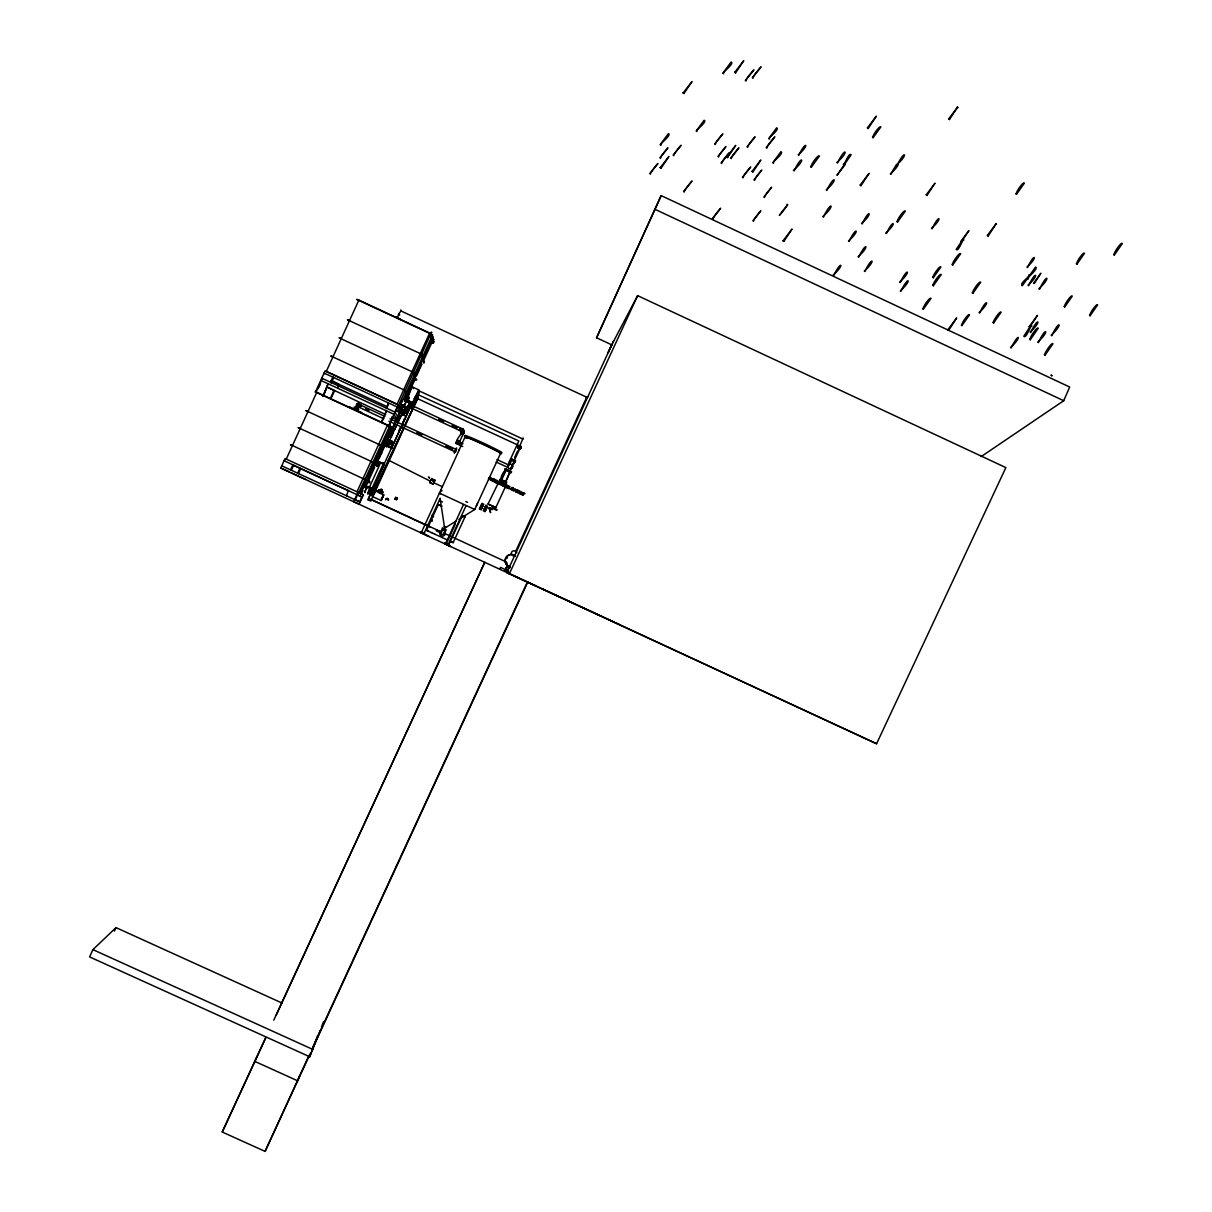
<?xml version="1.0" encoding="UTF-8"?>
<svg xmlns="http://www.w3.org/2000/svg" width="1212" height="1212" viewBox="0 0 1212 1212"><rect width="100%" height="100%" fill="white"/><g stroke="black" fill="none" stroke-linecap="round" stroke-linejoin="round"><path stroke-width="1.5" d="M783.103 240.764L783.846 241.43L792.027 229.038L783.103 240.764L783.846 241.43M787.118 204.207C787.618 206.737 768.938 227.704 787.785 204.798M793.421 170.347C806.434 159.56 802.086 153.576 794.087 170.953M798.163 154.863C810.086 144.986 806.116 139.456 798.769 155.424M371.751 494.557L373.447 490.845L372.948 492.178M373.099 490.769L372.372 491.996M810.616 166.574L811.328 167.211L819.433 156.03C818.494 153.772 809.343 166.362 811.328 167.211M433.941 480.073L431.957 479.437L433.987 480.391L433.669 479.482M822.751 216.569C835.871 205.555 831.477 199.586 823.418 217.175M826.19 189.89C838.78 179.361 834.583 173.558 826.826 190.466M416.883 398.384L418.049 397.748L417.807 394.551L518.842 440.971L508.782 462.863L510.055 463.378M836.841 162.484C849.87 151.636 845.567 145.546 837.507 163.09M843.31 164.15C843.961 167.12 848.582 151.773 851.127 154.772L836.992 175.301L845.294 164.408L844.597 163.771L845.294 164.408M833.22 274.942C845.188 264.761 841.143 259.444 833.826 275.488M360.994 490.284L361.327 489.209M848.476 240.9C860.671 230.598 856.596 225.068 849.097 241.461M860.232 185.012L860.959 185.678L869.08 173.346L860.232 185.012L860.959 185.678M367.13 487.391L366.569 488.163M858.02 256.762C870.474 246.187 866.307 240.567 858.657 257.323M867.459 127.821L868.201 128.502L876.352 116.14L867.459 127.821L868.201 128.502M861.55 223.432C873.564 213.267 869.58 207.752 862.156 223.978M872.428 137.107L873.094 137.714L880.866 126.942C879.988 124.745 871.216 136.895 873.094 137.714M864.307 270.988C876.518 260.595 872.428 255.096 864.929 271.549M405.141 413.64L405.687 412.686M890.335 173.786C902.773 163.362 898.713 157.469 890.971 174.376M885.76 233.052C897.516 223.099 893.623 217.69 886.366 233.598M896.289 165.165C909.121 154.424 904.955 148.303 896.941 165.771M896.835 221.448L897.516 222.054L905.364 211.085C904.47 208.903 895.638 221.266 897.516 222.054M359.373 404.399L360.115 406.323A1.621 1.621 63.5 0 1 358.04 407.202L358.388 406.626M361.297 405.247L360.994 406.278L361.252 405.459M899.637 282.048C911.848 271.579 907.788 266.049 900.258 282.608M900.319 290.789C912.636 280.214 908.53 274.654 900.94 291.35M926.256 194.784L926.983 195.45L935.013 183.163L926.256 194.784L926.983 195.45M507.873 467.453L496.162 462.03M509.419 461.454L510.691 462.03M931.452 228.326C943.284 218.266 939.421 212.736 932.058 228.886M922.696 308.621L923.362 309.211L931.028 298.364C930.149 296.258 921.529 308.469 923.362 309.211M948.738 118.837L949.466 119.534L957.631 107.065L948.738 118.837L949.466 119.534M509.585 464.469L511.161 460.954M932.634 277.139L933.301 277.745L940.906 266.973C940.042 264.883 931.483 276.972 933.301 277.745M957.238 106.974L957.965 107.671M932.664 285.123L933.346 285.744L941.254 274.563C940.345 272.382 931.452 284.956 933.346 285.744M372.175 493.526L371.205 494.829L371.569 493.814M371.948 494.132L372.326 493.117M372.948 491.83L372.751 492.208M432.26 516.115L432.002 516.267A1.939 1.924 0 0 1 432.078 515.706A1.606 1.606 0 0 1 432.472 515.039L432.684 515.191A2.136 2.136 0 0 0 432.26 516.115A2.121 2.106 0 0 1 432.866 514.994M952.056 264.322L952.738 264.958L960.661 253.732C959.768 251.52 950.844 264.155 952.738 264.958M960.692 241.597L961.374 242.233L960.692 241.597L968.933 230.568L956.162 249.49C958.662 252.429 963.313 237.022 963.904 239.961M511.025 469.226L512.555 465.999M947.996 329.619L948.708 330.27L956.677 317.923L947.996 329.619L948.708 330.27M356.873 405.459C356.601 400.536 362.797 407.171 358.131 406.853A1.636 1.621 63.5 0 0 359.752 404.732A1.636 1.621 63.5 0 0 357.404 403.641A1.636 1.621 63.5 0 0 356.858 406.05M512.146 465.529L513.676 462.257M961.298 324.983L961.949 325.573L969.57 314.741C968.706 312.651 960.146 324.831 961.949 325.573M972.16 292.759L972.842 293.38L980.705 282.199C979.811 280.017 970.963 292.607 972.842 293.38M987.447 235.37L988.174 236.037L996.219 223.599L987.447 235.37L988.174 236.037M407.399 397.809C409.141 394.036 410.459 401.066 407.474 398.248M409.52 407.505L411.186 403.793L410.535 405.535M995.825 223.493L996.537 224.159M979.038 312.544C990.916 302.227 987.007 296.788 979.629 313.09M463.332 430.866L461.56 431.381L411.368 408.111L411.671 407.293M412.171 406.535L412.459 405.717L462.666 429.003L462.999 431.154M1015.838 193.662L1016.52 194.299L1024.413 183.103C1023.564 180.846 1014.641 193.481 1016.52 194.299M432.911 343.269L433.366 342.163M992.961 322.362L993.613 322.953L1001.173 312.135C1000.324 310.045 991.825 322.225 993.613 322.953M356.798 404.959L356.934 406.141A1.636 1.621 63.5 0 1 357.404 403.641A1.636 1.621 63.5 0 1 359.631 404.581A1.636 1.621 63.5 0 1 357.979 406.565M403.823 420.231L404.399 418.973M1028.867 274.897C1031.957 275.23 1018.671 283.381 1022.246 285.805L1035.548 267.064L1036.23 267.7C1036.518 270.882 1025.519 278.654 1028.306 279.033M1026.943 267.079C1038.517 257.05 1034.79 251.566 1027.518 267.625M1010.414 347.602C1021.655 338.012 1019.868 330.346 1011.081 347.98M1028.003 285.199C1039.941 274.836 1036.093 269.215 1028.609 285.759M356.858 405.035L356.707 405.793M368.63 481.755L369.736 482.558L369.024 481.391M1033.578 283.199L1040.866 273.23L1034.215 283.563M402.914 404.747L375.811 465.029L403.763 405.141M376.432 464.787C375.493 462.257 375.72 468.332 377.629 461.424M377.583 466.075L378.356 466.423L376.084 465.999M405.55 406.474L404.217 407.293M406.081 406.626L405.656 407.641M405.323 401.733L412.125 385.764L404.475 401.339M432.457 342.42L433.335 343.375L433.381 342.072M462.893 443.743L459.484 442.168L463.878 432.169M510.934 468.044L511.358 467.15M511.419 467.559L511.464 467.332M1029.2 326.604L1029.882 327.225L1029.2 326.604L1037.487 315.347L1023.792 336.3C1026.382 339.33 1031.261 323.089 1031.882 326.164M1038.851 288.744C1051.425 277.79 1047.395 271.852 1039.487 289.335M1030.124 332.043C1042.259 321.407 1038.305 315.802 1030.73 332.603M1029.579 339.118L1030.261 339.754L1038.275 328.21C1037.396 325.998 1028.367 338.981 1030.261 339.754M395.733 497.375L396.778 498.102L395.37 498.283L396.96 498.223L396.415 499.632L396.566 497.92L396.4 499.632L395.006 498.965M397.112 497.829L395.551 498.693L396.642 498.041M1037.76 342.072C1050.228 331.103 1046.168 325.361 1038.381 342.648M416.716 398.293C417.928 399.854 419.488 388.9 419.352 391.022M396.218 498.435C395.491 497.132 396.703 500.48 396.339 497.768L394.9 499.177L395.87 497.45M396.172 499.48C396.688 498.783 395.051 497.708 396.672 498.132M396.9 498.374L395.915 499.268L396.854 498.329M1044.335 354.601L1045.017 355.222L1052.97 343.753C1052.092 341.557 1043.153 354.465 1045.017 355.222M462.348 429.533C459.075 432.123 464.605 435.472 463.529 431.23M1051.137 335.254C1063.651 324.255 1059.591 318.453 1051.758 335.845M396.369 498.496L396.021 499.374L396.657 498.889M1064.075 306.394L1064.727 307L1072.287 296.092C1071.469 293.971 1062.939 306.257 1064.727 307M1076.286 263.58L1076.938 264.186L1084.543 253.247C1083.71 251.096 1075.135 263.413 1076.938 264.186M362.206 490.284L364.221 486.163M395.506 498.844C395.96 496.011 395.703 500.904 396.597 498.238L396.324 499.238L395.112 498.799M460.302 428.73L460.484 428.366M360.252 405.838L360.282 405.717A1.636 1.621 63.5 0 0 358.025 404.05A1.621 1.621 63.5 0 1 360.237 405.172L360.237 405.369M396.385 498.541L395.93 499.208L396.294 497.768M457.257 443.865L458.378 441.426M455.909 449.455L454.212 453.091L456.576 447.97L456.121 449.137M460.742 431.002L461.711 430.987M369.857 489.057L369.402 489.678M371.342 491.572L371.887 490.118L370.751 493.223M371.72 491.163L372.432 489.86L371.917 490.784M390.961 444.562L387.552 442.577L390.961 444.562L392.264 441.744C390.931 438.032 387.431 445.001 387.87 440.441M1089.482 315.15L1090.118 315.741L1097.633 304.879C1096.815 302.773 1088.361 314.999 1090.118 315.741M404.141 419.503L404.384 419.094M1113.661 254.414L1114.343 255.05L1122.342 243.521C1121.494 241.218 1112.464 254.247 1114.343 255.05M406.929 409.914L406.99 409.353M365.054 491.587L364.66 492.663L365.221 491.678M367.024 487.754L367.403 486.663L366.857 487.648M400.218 428.063L400.854 427.139M402.975 422.049L403.338 421.261M399.399 430.018L398.899 430.972L399.536 430.078M400.717 427.124L400.399 428.109M371.266 491.254L371.872 489.587L369.872 494.072L371.508 490.375L371.16 491.36M404.384 405.717L404.308 406.429M406.535 401.566L405.914 402.278M410.444 405.611L410.823 404.581L409.338 408.035M395.597 499.056L396.112 499.344M396.294 498.162L396.475 499.011M374.326 492.481L373.341 494.496L373.735 493.784M374.826 492.708L374.069 494.026M368.236 492.208L368.251 492.663M370.72 493.405L370.342 494.435L370.857 493.496M405.247 413.05L407.005 408.823L406.49 410.974M407.217 409.58L406.868 410.474M481.467 504.813L479.422 509.222L480.391 507.237M399.081 430.881L399.415 429.851M400.657 427.533L400.611 427.321M481.694 508.389L483.027 505.54M282.32 1003.172L116.004 927.619L92.915 949.632L89.597 956.919L309.696 1056.773L320.21 1030.518M321.513 1027.049L323.468 1021.867M309.696 1056.773L317.665 1035.715M364.812 492.027L365.266 491.027M299.591 1075.786L297.667 1080.816L254.778 1061.379L257.141 1056.531M368.524 492.436L368.478 493.042M370.19 489.481L370.63 488.148L369.751 489.739M404.157 406.156L404.611 405.141M407.868 406.565L407.187 408.353L408.323 406.217M409.247 404.141L409.929 402.339L409.095 403.869M396.157 497.738L395.612 498.223M265.837 1037.366L222.25 1132.023L265.095 1151.4L308.302 1056.925M459.484 430.593L460.348 428.609M461.878 430.836L461.439 431.669L462.136 430.896M462.393 429.715L462.787 428.715L461.333 428.851M457.363 443.577L457.545 443.183M459.545 444.228L459.333 444.501M460.121 442.925L459.454 444.198M370.539 492.814L370.705 493.784M371.736 493.42L371.402 494.39L371.842 493.754M372.766 491.663L373.296 490.254L372.145 492.481M389.355 442.244L389.794 441.289M405.823 412.747L406.444 410.429L409.262 407.959M396.369 499.389L395.642 497.98M387.81 498.662C388.552 502.768 388.794 497.996 387.613 498.526M400.672 403.323L401.308 401.854M365.085 491.345L365.554 490.345M404.429 405.444L405.656 402.717M368.796 491.784L367.872 494.148L368.736 492.557M407.656 406.944L408.868 404.217M409.095 404.641L409.459 403.763M513.797 463.681L514.055 462.545M513.449 461.181C514.842 463.211 514.842 462.939 513.267 460.878M514.555 461.499L513.736 463.651L514.418 461.742M520.372 448.591L521.13 446.486L520.236 448.879M405.475 412.504L407.126 409.414M368.251 492.057L369.039 490.315M406.035 411.247L406.823 409.58L406.505 410.459M406.414 410.686L406.717 410.186M455.697 451.652L456.288 450.349M460.015 443.228L460.348 442.335M480.285 507.313L480.785 506.207M485.133 507.207L486.073 505.071L484.194 509.176M485.209 506.98L484.967 507.419M981.22 456.56L1063.712 400.717L1069.666 387.022L661.161 195.617L596.577 337.784L611.954 344.95M520.599 447.637C521.993 445.228 519.312 450.667 521.054 446.804L520.327 448.364M360.373 407.111L360.888 405.99M481.618 504.556L482.164 503.268L481.209 505.237M424.155 362.221L421.306 354.055L348.268 320.135M411.595 407.383L412.125 406.232M361.615 488.527L362.646 486.345M365.433 490.496L366.297 488.633M404.793 404.581L405.217 403.641M513.752 461.272C516.827 461.302 512.221 464.454 514.539 462.06M368.66 491.981L369.508 490.133M408.02 406.065L408.444 405.126M405.914 411.898L406.52 410.929L406.096 412.216M371.266 492.072L367.993 499.753L371.13 492.92M485.982 509.328C484.542 512.54 489.39 501.798 486.694 507.919M486.542 508.207L486.982 507.207L486.527 508.131M520.524 448.243L520.872 447.243M521.13 446.486L520.281 448.47L521.084 447.061M481.921 507.813L480.982 509.949L481.573 508.782M482.8 506.116L483.724 503.98L482.77 505.965M484.255 508.888L483.33 511.025L484.285 509.04M485.815 509.616L484.891 511.752L485.845 509.767M507.904 466.544L508.373 465.514M514.464 462.242L513.933 462.832M661.161 195.617L596.577 337.784M513.903 463.302L514.615 461.681L513.736 463.605M533.28 584.623L536.128 586.047L280.745 468.029L285.078 458.545L358.661 492.557M320.619 382.613C320.241 387.295 313.62 393.961 315.59 391.718L325.104 370.872L398.748 405.02L431.442 332.346M286.274 459.106L316.771 392.309M322.725 396.369L326.998 386.992L334.573 390.825L331.012 398.612M330.482 398.066L334.042 390.264M299.94 468.317L297.682 473.241L298.455 473.604L300.697 468.696L293.183 465.196M337.678 387.734L339.178 384.446L331.815 380.613M114.443 931.043L116.004 927.619M397.945 318.044C397.43 319.15 397.354 314.59 401.02 310.969L586.714 397.233L515.691 551.324M348.268 490.39L346.526 495.784M388.34 402.854L386.446 408.595L388.779 403.505M381.28 422.155L386.461 410.838L381.659 422.64M356.995 491.784L387.522 425.094M358.01 492.254L353.677 501.723L359.161 504.192L363.342 495.102L357.767 492.133M387.795 426.079L389.067 426.063L398.097 404.717L401.869 410.959M355.237 499.798L357.57 494.723M394.097 414.716L388.931 426.003L388.491 425.094M395.157 412.641L397.491 407.55M358.737 492.678L389.9 425.715L390.779 426.154L360.085 493.405L362.206 494.481M402.217 404.823L400.672 408.202L399.384 407.611L432.548 334.951L431.245 334.345L432.548 334.951M361.403 494.117L362.933 490.587M364.494 487.36L391.809 427.533L390.522 426.927L391.809 427.533M404.535 399.748L433.169 337.239L431.987 336.663L433.169 337.239M365.312 487.83L374.599 467.559M379.189 458.015L381.522 452.924M384.628 446.137L394.733 424.079M396.294 420.685L399.399 413.883M400.96 410.489L403.293 405.399M407.171 396.915L411.838 386.734L418.61 389.81L419.307 391.4L414.231 402.49M411.777 386.401L414.913 379.553M416.473 376.129L421.973 364.13M423.549 360.691L432.184 341.845M361.858 496.935L359.6 501.844L281.745 465.832M378.477 461.817L376.917 465.211L377.841 465.999L379.462 462.575M386.249 444.834L388.582 439.744M390.915 434.653L393.249 429.563M397.915 419.382L399.475 415.974M408.186 396.597L411.913 386.779M367.584 487.3L367.978 486.451L370.115 487.497L369.721 488.345L367.584 487.3L367.978 486.451M409.414 401.702C404.853 400.202 410.429 400.278 409.02 402.566L406.99 401.278L408.474 397.824M386.552 447.092L388.128 443.653M389.703 440.198L392.87 433.32M394.445 429.881L396.809 424.715M398.384 421.276L403.111 410.944M407.232 401.733L407.626 400.884M390.976 437.184L405.626 406.687M369.16 487.769L380.644 462.696M388.294 446.001L389.825 442.653M388.431 446.046L389.931 442.774M409.02 402.566L409.171 401.248M407.08 406.399L405.202 411.853L400.445 409.656M390.385 443.895L391.688 441.062L392.264 441.744M404.808 413.05L407.899 406.217M409.095 403.429L408.792 404.475M383.825 462.605L371.993 488.391L382.219 493.254L381.371 492.875M390.915 447.122L393.309 443.38L391.734 443.971M372.538 489.406L412.504 402.157M372.69 489.512L384.431 463.878M391.476 448.501L412.61 402.369M409.02 402.005L413.504 404.081L412.747 402.596L418.61 389.81M417.155 396.824L415.974 396.051L415.625 397.551M415.958 397.93L416.14 396.415L418.398 397.218L417.201 397.142M416.519 398.218L417.079 396.642M372.235 496.405L374.856 490.693L383.765 494.86L381.159 500.571L372.599 496.617L374.856 490.693M417.655 398.233L417.352 397.294L418.034 397.718L374.735 488.8M367.827 499.677L370.811 501.056L416.898 400.051L414.08 398.748M418.049 397.536L417.473 398.612M374.766 490.921L403.611 428.078M405.156 424.67L418.049 397.263M395.142 499.329L395.885 497.465M434.396 481.437L430.927 479.755L429.684 482.467L433.154 484.149L434.32 481.331L433.154 484.149M435.138 480.149L435.002 480.906L434.866 480.134M462.105 430.184L462.484 429.29M421.185 532.871L459.439 449.485M458.848 450.531L465.09 436.911M423.745 534.053L440.168 498.283M427.291 530.704L426.488 530.326L438.32 504.586L441.986 506.131L440.426 505.601M445.395 544.052L463.438 504.616M455.303 524.023L446.077 544.37M447.895 545.218L466.014 505.813M461.727 516.736L448.425 545.445L450.819 546.491L447.122 544.87M452.243 542.234L453.152 542.658L464.984 516.918L462.636 515.721M500.571 453.364L474.756 509.479L458.909 519.342M497.147 481.634L496.753 482.437M489.981 504.995L488.027 503.995L498.026 483.573M498.511 483.558L499.238 481.982L498.344 481.725M502.813 480.422C497.844 480.785 504.647 468.044 506.677 470.498M501.329 480.982L500.617 480.634L505.965 469.135L506.767 469.65M500.359 481.997L501.465 483.012M506.464 469.362L501.223 480.906L499.632 480.088L505.252 482.785L510.585 471.271L504.859 468.711L506.54 469.635M492.011 509.707C485.118 506.04 494.557 510.282 491.375 508.601M489.345 507.631L489.36 508.51L489.33 507.601M489.86 508.752L490.178 507.964M519.372 447.031L523.145 437.956L522.902 439.047L419.428 391.022M514.585 457.575L517.645 450.925M517.706 448.288L519.554 449.197L514.403 460.302L511.055 458.818M510.085 471.044L505.252 482.77L500.798 480.694M492.526 506.116L495.814 507.601L505.298 487.012L502.419 485.542M506.404 486.436L504.768 486.466M506.601 486.027L505.737 484.497L507.51 485.315L506.404 487.709L504.586 486.86M273.745 1020.216L484.77 562.262L276.109 1015.338M265.837 1037.654L222.25 1132.023M523.72 493.314L522.796 495.314L524.205 493.542C527.023 494.329 521.296 491.663 523.72 493.314M499.723 569.185L500.556 567.398L508.601 571.11M507.555 565.777L505.192 570.928L506.904 567.549M612.545 343.284L637.618 295.652L1005.869 467.605L876.579 743.744L506.843 572.564L613.681 340.648M509.267 574.033L637.618 295.652M313.044 1046.638L527.417 581.972M265.095 1151.4L310.317 1053.395M311.893 1049.971L527.735 582.124M408.656 405.52L407.853 407.293M382.386 497.223C384.128 493.784 380.841 500.556 382.522 497.299M386.083 498.95C384.552 502.041 386.764 495.738 388.522 499.647M395.673 499.147L395.976 498.344M396.718 498.662L395.476 498.041M462.302 429.669L463.378 429.866M369.448 490.375L369.918 489.3M405.596 402.929L406.384 401.293M366.236 488.83L366.706 487.815M401.657 401.111L402.445 399.657M369.205 490.042L369.66 489.254M477.467 503.389L476.331 506.071M371.72 493.89L371.266 494.769M358.222 406.338L359.403 404.626M358.07 406.338L359.328 404.959L358.101 403.626M360.1 406.308L358.04 407.202M388.067 440.668L388.704 442.501L389.764 441.001M359.07 406.05L359.282 404.475L384.886 416.413M359.525 406.596C356.207 407.777 361.843 406.171 359.222 404.475M405.459 406.838L404.566 407.383M462.893 433.729L464.075 432.911L461.393 432.623M763.863 196.995C781.24 175.937 763.984 195.208 764.469 197.541M752.894 220.751C770.65 199.162 753.137 218.887 753.516 221.296M768.832 138.532L776.68 127.805L777.362 128.427C777.634 131.457 766.817 138.774 769.514 139.153M742.38 177.3C761.06 154.788 742.456 175.437 743.032 177.891M712.459 218.493C730.745 196.314 712.732 216.554 713.095 219.054M766.196 147.576C785.588 124.306 766.135 145.698 766.863 148.182M752.197 171.271L760.818 160.029L752.91 171.907L752.197 171.271L752.91 171.907M753.97 179.846C771.589 158.575 754.046 178.073 754.576 180.406M772.892 162.65L780.922 151.651L781.619 152.273C781.891 155.378 770.832 162.893 773.589 163.287M726.836 156.909L735.729 145.379L727.579 157.575L726.836 156.909L727.579 157.575M730.7 158.03C749.228 135.789 730.715 156.196 731.351 158.605M747.016 146.834C765.181 125.063 746.971 145.076 747.637 147.409M714.686 143.94C733.078 121.973 714.671 142.152 715.322 144.516M683.538 191.511C702.505 168.695 683.75 189.557 684.204 192.102M717.958 156.469C735.926 134.956 717.974 154.697 718.58 157.03M721.034 162.999C739.578 140.744 721.079 161.151 721.685 163.575M673.084 155.197C691.098 133.714 673.145 153.409 673.705 155.757M734.79 72.25L743.759 60.676L735.532 72.932L734.79 72.25L735.532 72.932M696.249 130.941L704.142 120.261L704.823 120.882C705.096 123.897 694.234 131.184 696.93 131.563M745.274 80.477C764.802 57.358 744.986 78.719 745.941 81.098M752.319 77.659C772.226 54.101 752.016 75.886 753.016 78.28M660.222 144.667L668.418 133.593L669.13 134.229C669.418 137.35 658.131 144.895 660.934 145.304M659.889 157.787C677.947 136.259 659.979 155.984 660.525 158.348M722.897 73.174L731.139 62.009L731.866 62.66C732.109 65.842 720.792 73.432 723.609 73.826M649.738 173.574C668.1 151.651 649.92 171.71 650.389 174.149M660.298 167.589L668.903 156.484L661.025 168.226L660.298 167.589L661.025 168.226M683.204 92.854L691.976 81.583L683.932 93.506L683.204 92.854L683.932 93.506M503.601 484.33L497.253 481.134L500.92 483.027M459.621 442.319L457.742 442.728L459.757 442.289M358.737 406.444L359.525 405.626L358.404 406.581M520.615 493.632L521.569 494.072L519.63 493.829L521.69 491.89L522.024 494.95L521.69 492.572L521.599 493.602M432.123 519.751L432.063 520.569M507.889 486.027L507.252 487.815L508.813 488.83L509.919 486.436L507.889 486.027M358.252 406.853L383.81 418.791M431.563 478.922L432.548 478.952L431.623 478.513M461.242 429.29L462.666 429.048M455.742 521.327L444.637 528.235L440.138 498.617M357.722 403.854L357.525 404.641M404.096 407.853L405.641 407.611M390.628 442.956L389.749 442.925L390.825 442.274M511.131 467.711L510.631 468.12A2.03 2.03 0 0 0 511.979 465.181M432.048 521.039L431.245 521.099L432.033 520.66M441.865 531.826C438.547 533.659 444.395 536.386 443.774 532.704M519.857 445.955L415.155 397.521M463.408 433.593L461.424 433.245L461.166 431.563A1.606 1.606 0 0 0 461.757 433.593A1.606 1.606 0 0 0 463.848 433.26A1.606 1.606 0 0 0 463.787 431.139M395.506 316.938L400.096 319.074L395.657 317.074M392.203 443.834L390.37 442.698M458.56 442.425L456.045 443.425L462.742 446.531M458.409 442.501L459.242 442.183M379.523 444.137L380.371 445.062L379.235 445.304M503.541 484.906L503.783 483.573M508.555 570.473L506.389 569.958L505.934 567.731L507.828 566.565L509.737 567.898M357.585 403.702L358.722 403.884M404.732 412.898L402.626 411.928L404.066 412.701M401.914 414.216L403.111 414.807M431.911 332.633L431.063 332.3M430.624 333.073L431.063 334.239L429.881 333.8M502.525 480.528L500.026 479.225L504.313 481.088M376.765 460.863L384.249 464.499L380.113 462.333M462.802 434.729L461.181 434.032M462.136 434.35L462.787 434.684M506.025 469.362L511.661 471.877L509.979 470.953M412.686 387.128L413.337 388.628M456.303 442.122L456.712 442.259M519.357 446.97L518.206 446.44L519.387 446.94M380.78 491.466L380.159 491.436M416.216 378.917L416.822 379.917L415.534 379.856M488.027 503.995L495.814 507.601M464.984 516.918L464.044 516.57M399.384 407.611L400.672 408.202M382.098 498.162L381.219 498.071L382.295 498.299M490.36 505.071L493.026 506.343M511.191 459.954L513.479 460.954M501.101 479.71L502.222 480.164M518.13 447.243L519.281 447.728M519.478 449.273L518.675 448.985M473.756 509.131L474.756 509.479L439.305 493.072L440.532 493.769M381.022 489.239L382.386 489.875M357.146 404.475L359.116 405.414M356.222 406.49L356.601 406.656M382.083 491.299L379.22 489.966L380.977 490.754M433.229 341.102L434.381 341.678L433.245 341.178M378.992 491.345L378.235 490.981L381.477 492.466M381.871 492.663L382.431 493.708L382.462 492.557M378.689 492.481L381.098 493.617M389.81 436.593L391.537 437.411M361.206 412.61L357.707 411.095M514.615 460.499L515.691 460.893L511.949 459.181M504.631 481.285L506.828 482.376L504.056 480.997M498.647 483.83L496.435 482.906L497.89 483.724M504.889 486.966L506.358 487.512L503.359 485.982M433.396 480.952L431.639 480.119L432.623 480.558M401.187 409.58L400.733 409.308M501.056 482.83C498.314 481.785 506.116 484.997 503.374 484.042M509.555 472.059L511.267 472.725L509.085 471.619M458.197 440.562L457.333 440.229M377.568 461.363L379.629 462.287M504.616 481.452L505.813 482.012L505.131 481.528M504.722 482.558L506.434 483.24L504.737 482.331M356.995 408.671L358.767 409.429L356.616 408.535M497.89 483.452L499.45 484.179M379.538 490.527L378.629 490.133L380.068 490.815M379.265 490.405L381.386 491.375M512.115 460.348L510.6 459.818M392.112 442.138L393.461 442.668L389.613 440.789M382.174 492.814L378.795 491.678M426.488 530.326L427.791 530.917M507.252 470.756C503.616 468.771 505.662 470.514 505.465 470.029M382.234 463.469L383.84 464.135L381.916 463.166M381.144 489.284L382.144 489.754M359.934 493.239L358.176 492.33M503.48 484.209L507.177 485.739L503.51 483.846M498.92 483.891L500.389 484.603M382.462 491.481L380.068 490.36L381.022 490.784M382.295 491.83L383.204 492.239L381.765 491.557M386.234 445.637L391.158 447.728M518.736 447.501L517.418 446.91L518.388 447.44M460.666 429.624A1.636 1.621 0 0 0 462.075 431.942L463.151 432.411M461.136 433.866L461.681 434.123M458.091 440.486L459.212 441.001M457.182 442.471L456.045 443.425C456.576 437.668 462.666 433.593 463.075 429.306M357.388 404.566L359.025 405.338M355.798 406.353L358.116 407.353M280.745 468.029L289.077 471.816M291.228 472.892L305.56 479.407M92.915 949.632L313.029 1049.531M401.869 414.049L405.702 415.974L402.884 414.807M376.735 465.12L377.886 466.014M445.652 529.659C448.44 530.901 438.077 526.175 444.228 528.977M507.01 470.589L509.585 471.801M500.117 484.436L502.692 485.633M465.802 501.526L467.59 502.389M442.001 490.845L440.744 490.284L441.562 490.693M378.599 491.163L379.947 491.754M427.336 530.72L428.912 531.447M449.046 545.733L446.849 544.673M380.901 463.029L381.81 463.454M380.81 491.118L378.992 490.315M443.077 529.644C438.365 527.508 449.485 532.598 444.577 530.371M428.503 531.25L432.366 533.038M432.093 532.901L434.563 534.053M420.867 531.704L422.155 532.295M445.001 542.855L449.591 544.976L447.728 544.112M429.139 536.477L425.094 534.613L428.578 536.234M421.594 533.068L420.473 532.553L421.943 533.219M423.336 533.871L424.458 534.386L422.988 533.704M315.59 391.718L388.567 425.533M315.468 391.976L388.446 425.791L391.537 429.836M489.663 477.043L489.375 478.861C493.754 474.74 488.754 483.482 490.724 478.543L488.557 479.437M499.905 481.8L497.874 481.391L497.496 483.527M498.117 482.088L488.906 477.755L488.512 478.664L497.723 482.937M306.787 411.004L379.75 444.804L383.083 448.288M428.366 477.013L429.487 477.786M429.124 477.361L429.457 478.164M433.729 482.74L442.198 486.648M433.063 484.042L429.684 482.467L430.927 479.755M299.031 428.003L371.978 461.757M442.441 501.935L439.683 500.738M291.274 444.971L366.736 480.376M516.842 552.778C512.343 546.748 507.798 556.505 515.342 555.99M395.642 497.602L397.051 498.253M433.396 516.403L432.548 516.312L433.578 516.797M363.1 494.981L363.494 495.163M369.963 498.965L439.911 531.28M445.016 533.644L506.434 562.035M429.851 526.962L370.872 499.405M300.834 468.756L348.692 490.875M356.798 494.587L362.373 497.193L284.078 460.727L284.926 461.151M434.381 533.962L442.107 537.522M442.016 537.492L446.986 539.779M423.549 532.932L424.836 533.538L421.003 531.75M445.168 542.931L446.91 543.733M506.843 572.564L876.579 743.744M357.555 299.803L430.593 333.77M339.996 338.254L413.004 372.16M331.724 356.389L404.717 390.249M415.034 396.975L417.776 398.49M408.232 400.505L412.747 402.596M406.99 401.278L408.777 402.111M438.683 419.322L443.713 421.655M452.076 425.533L457.091 427.866M402.899 410.338L405.702 411.641M400.066 409.035L405.459 411.656M395.476 410.126L400.536 412.474M330.755 380.553L387.219 406.732M395.779 410.686L400.914 413.065L397.097 406.914L324.104 373.069L324.801 373.841M496.981 459.545L508.904 465.09M391.749 417.004L397.385 419.625M385.719 414.534L326.998 386.992M392.082 417.489L397.688 420.094M390.022 418.791L456.651 449.667M365.554 408.898L368.978 410.474M416.807 432.654L421.927 435.017M445.849 446.107L452.682 449.273M388.931 421.17L455.56 452.046M445.258 526.796C449.273 528.674 442.032 525.296 444.804 526.599M450.364 541.355L452.046 542.128M387.022 445.955L387.946 446.395M381.447 463.135L377.341 461.166M451.606 541.931L453.152 542.658M654.874 209.252L1063.712 400.717M507.889 470.998L508.767 471.407M356.313 410.126L353.616 408.989M354.677 499.541L360.131 502.101M457.227 442.622L459.106 443.395M379.114 462.196L379.992 462.605M619.499 624.604L542.4 588.911L544.355 589.88M518.251 448.546L519.251 449.031M388.9 446.864L391.128 447.94M385.795 445.607L386.552 445.971M440.744 505.828L438.32 504.586M388.9 424.382L389.234 424.488M353.056 408.914L349.677 407.126L361.827 412.762M388.219 460.045L430.336 481.164M356.979 410.444L358.04 411.004M513.767 461.136L514.752 461.59M381.159 500.571L383.765 494.86M369.721 488.345L370.115 487.497M414.034 402.46L414.943 403.202M517.463 489.981C512.07 488.981 517.736 495.375 517.463 489.981M321.347 381.007L320.771 380.386L393.748 414.216L396.703 418.625M322.468 378.947L321.771 378.189L394.748 412.019L397.688 416.489M509.616 567.867L507.177 566.701L505.874 569.246M405.429 391.612L407.52 395.657M413.64 373.66L415.549 378.129M489.027 508.282L490.633 512.691L489.799 510.373M401.127 311.257L400.672 310.03L400.99 310.893M430.684 336.557L431.684 340.072M431.093 335.557L432.593 340.92M461.045 429.124A1.636 1.621 0 0 1 463.681 429.76A1.636 1.621 0 0 1 462.075 431.942M511.676 467.12A1.606 1.606 0 0 1 509.404 468.499M360.222 405.641A1.636 1.621 63.5 0 1 357.919 407.05M463.757 431.017A1.606 1.606 0 0 1 463.681 433.29A1.606 1.606 0 0 1 461.408 433.199A1.606 1.606 0 0 1 461.499 430.927M508.404 468.12A2.651 2.651 81.1 0 1 510.51 463.545M511.994 464.226A2.651 2.651 81.1 0 1 509.888 468.817M511.994 465.029A2.03 2.03 0 0 1 510.616 468.029M508.449 467.029A2.03 2.03 0 0 1 509.828 464.044M508.434 467.165A2.03 2.03 0 0 1 509.813 464.196M444.41 531.235A2.803 2.803 0 0 1 443.88 535.734A2.803 2.803 0 0 1 439.759 533.841A2.803 2.803 0 0 1 442.834 530.508M466.862 438.214A20.498 0.894 24.9 0 1 481.103 443.35A20.498 0.894 24.9 0 1 500.283 453.561M465.06 435.775A20.498 0.909 24.9 0 1 486.436 444.516A20.498 0.909 24.9 0 1 499.405 452.015M467.347 437.153A20.498 0.909 24.9 0 1 465.938 436.35M466.241 437.759A19.559 0.848 24.9 0 1 481.179 443.425A19.559 0.848 24.9 0 1 500.298 453.394M510.813 554.475A6.287 6.272 0 0 0 510.313 566.913A6.318 6.318 0 0 1 505.737 558.05A6.318 6.318 0 0 1 515.509 555.838M507.207 563.671A5.106 5.106 0 0 1 506.586 562.489M506.752 558.58A5.106 5.106 0 0 1 507.464 557.459M507.707 487.391C509.116 489.693 509.085 484.27 507.707 487.406M515.676 490.981C516.403 493.996 518.085 488.194 515.676 490.996M513.282 490.087L514.085 490.587L515.479 489.012L513.373 490.981L513.57 488.133L513.282 490.087M403.929 413.277L406.202 408.414L403.929 413.277M369.024 482.649L369.584 481.437L369.024 482.649M494.996 479.513L494.663 481.346L496.572 480.255L495.466 482.649L495.89 480.558L494.557 482.224L494.481 479.891L493.163 481.573L494.269 479.179L494.996 479.528M423.897 362.842L424.442 361.585L423.867 362.842M290.562 444.622L292.001 445.304L290.562 444.622M298.303 427.654L299.743 428.336L298.303 427.654M306.06 410.656L307.5 411.368L306.06 410.656M331.012 356.01L332.421 356.752L331.012 356.01M339.284 337.89L340.693 338.633L339.284 337.89M347.571 319.741L348.98 320.513L347.571 319.741M356.843 299.425L358.252 300.197L356.843 299.425M398.975 314.423L399.718 314.969L399.081 314.272M380.704 453.212L381.568 453.606L380.704 453.212M385.84 442.016L386.689 442.41L385.84 442.016M390.961 430.821L391.824 431.214L390.961 430.821M396.097 419.625L396.945 420.019L396.097 419.625M401.233 408.414L402.081 408.808L401.233 408.414M406.368 397.203L407.111 397.748L406.474 397.051M403.823 410.777L404.187 409.989L403.823 410.777M404.884 411.262L405.262 410.489L404.884 411.262M404.096 390.006L405.353 390.506L404.096 390.006M412.383 371.917L413.64 372.402L412.383 371.917M420.67 353.813L421.927 354.298L420.67 353.813M363.6 478.422L364.827 478.982L363.6 478.422M371.357 461.484L372.599 462.03L371.357 461.484M1051.198 375.175L1051.864 375.781L1051.198 375.175M611.727 344.844L608.212 352.465L611.727 344.844M358.873 300.106L326.286 371.478L397.051 404.293L429.684 333.027L358.873 300.106M328.073 383.765L323.468 395.673L328.073 383.765M292.834 464.787L290.501 469.892L291.334 470.271L293.652 465.181L292.834 464.787M332.876 377.129L330.528 382.25L331.194 382.992L333.527 377.886L332.876 377.129M436.623 530.144L436.32 530.856L440.926 532.992L441.229 532.265L436.623 530.144M491.057 480.103L492.693 481.361L493.784 478.952C491.708 477.755 491.845 479.619 492.693 480.073L491.057 480.103M497.026 480.467L496.405 483.088L497.026 480.467M492.436 507.48L492.102 508.192L496.708 510.358L497.041 509.616L492.436 507.51M510.328 489.042L511.964 490.284L513.07 487.891C510.979 486.694 511.116 488.557 511.964 489.012L510.328 489.042M518.584 490.451L517.479 492.845L519.645 491.951C517.66 496.875 522.675 488.133 518.297 492.254L518.584 490.451M371.236 488.663L372.826 488.103L371.236 488.663M585.866 397.536L587.653 396.9L585.866 397.536M354.252 407.308L357.707 408.868L354.252 407.308M384.31 444.562L391.688 448.258L384.31 444.562M432.623 338.905L433.775 339.481L432.623 338.905M520.145 448.213L519.039 447.743L520.145 448.213M398.521 406.05L399.718 406.626L398.521 406.05M367.918 486.648L370.008 487.603L367.918 486.648M444.774 543.779L446.319 544.476L444.774 543.779"/></g></svg>
